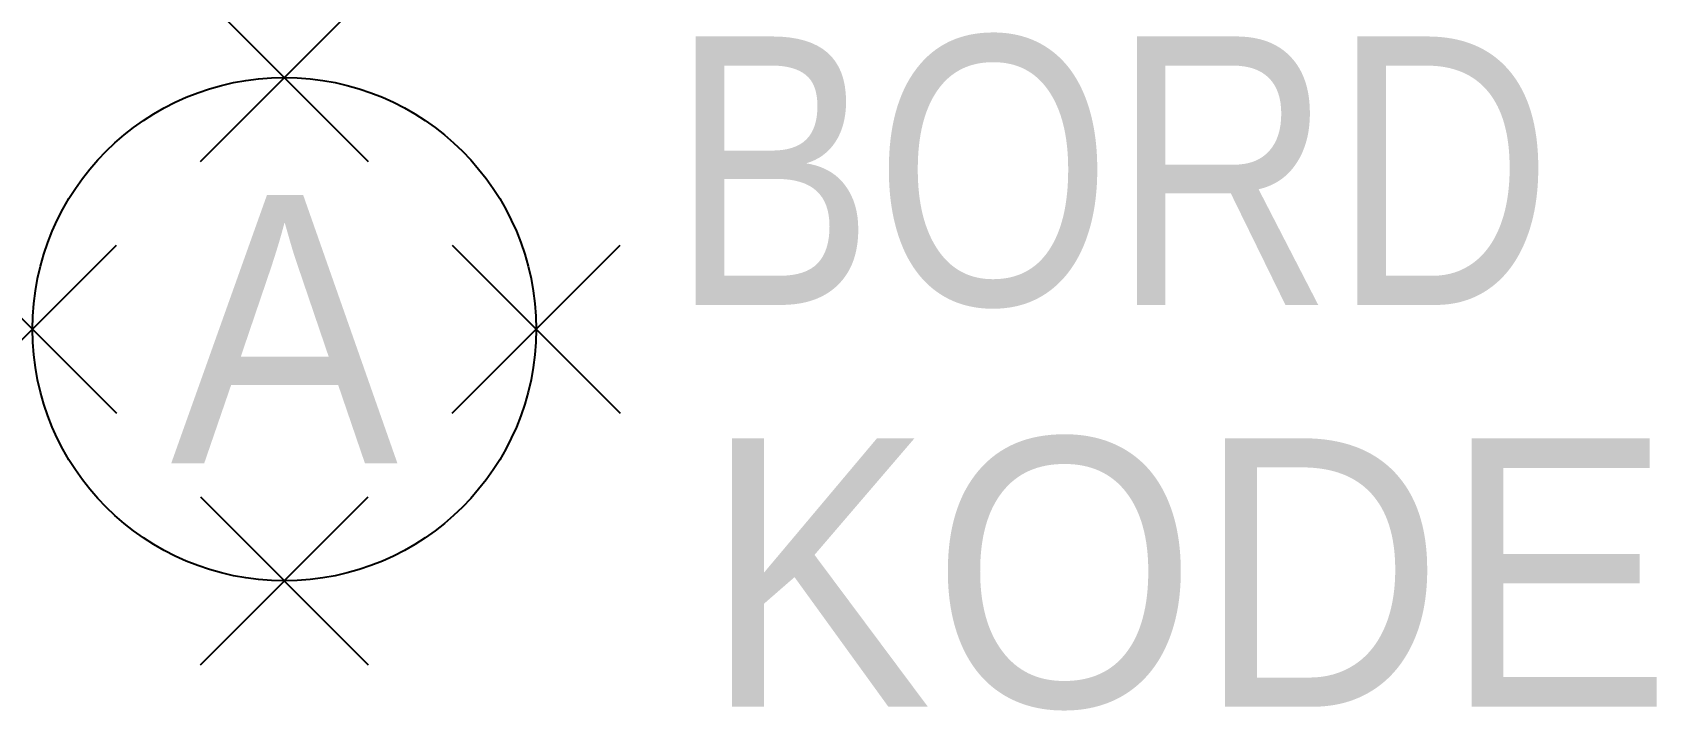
# Model space of a CAD drawing. Extents: x 117 to 136.3, y 184.5 to 192.5.
import ezdxf
from ezdxf.enums import TextEntityAlignment as Align

# ---------------------------------------------------------------- set-up
doc = ezdxf.new("R2010")
doc.units = 0
doc.header["$PDMODE"] = 3
doc.linetypes.add('DASHED', pattern=[0])
for name, color, linetype in [('1', 8, 'CONTINUOUS'), ('11', 30, 'DASHED'), ('12', 30, 'DASHED'), ('C', 7, 'CONTINUOUS')]:
    doc.layers.add(name, color=color, linetype=linetype)

msp = doc.modelspace()

# ---------------------------------------------------------------- linework, layer by layer
at = {"layer": '1', "color": 0}
msp.add_circle((120, 189), 3, dxfattribs=at)
at = {"layer": 'C', "color": 0}
for p in [(120, 192), (117, 189), (123, 189), (120, 186)]:
    msp.add_point(p, dxfattribs=at)

# ---------------------------------------------------------------- texts
at = {"layer": '1', "color": 0, "width": 0.95}
msp.add_text('A', height=3.2, dxfattribs=at).set_placement((120, 189), align=Align.MIDDLE)
at = {"layer": '11', "color": 0, "width": 0.85}
msp.add_attdef('BORD', (124.603, 189.289), '', height=3.2, dxfattribs=at)
at = {"layer": '12', "color": 0, "width": 0.95}
msp.add_attdef('KODE', (125, 184.5), '-P', height=3.2, dxfattribs=at)

doc.saveas('drawing.dxf')
